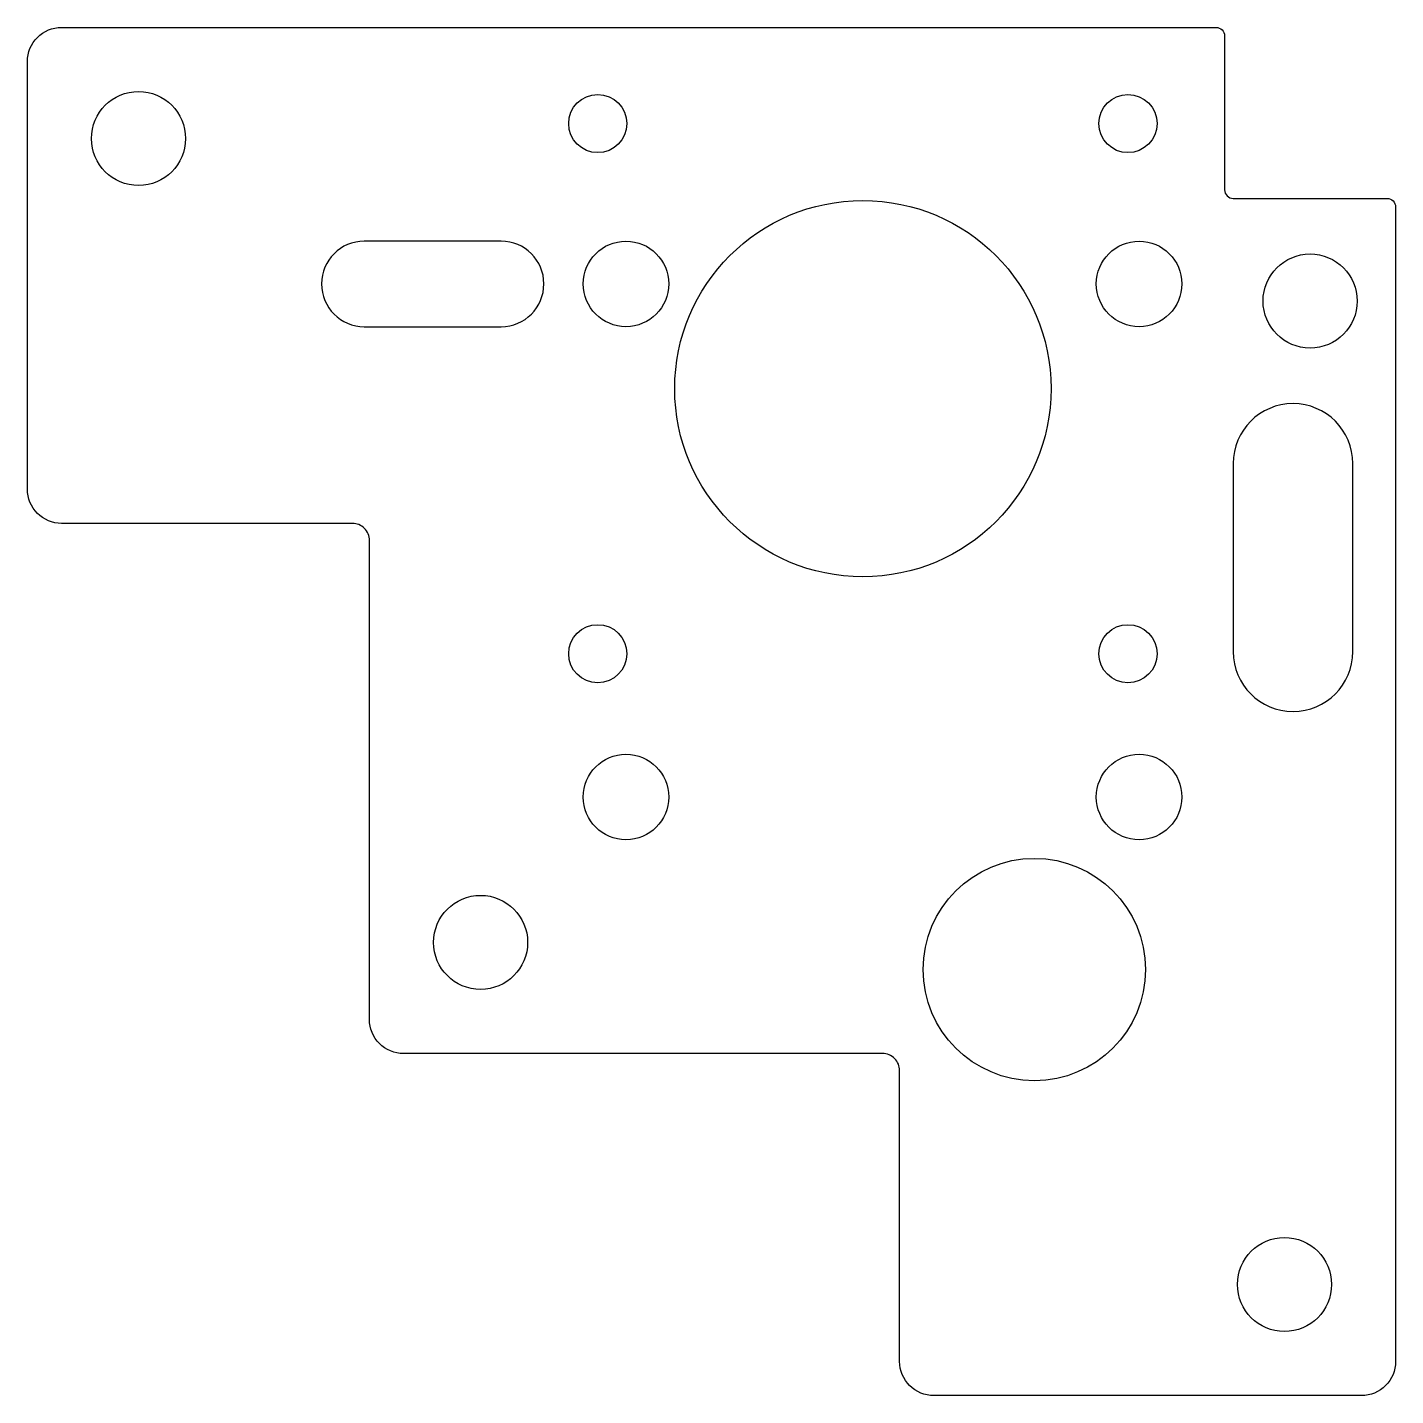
# Model space of a CAD drawing. Header units: millimetres. Extents: x -50 to 30, y -50 to 30.
import ezdxf

# ---------------------------------------------------------------- set-up
doc = ezdxf.new("R2010")
doc.units = ezdxf.units.MM
doc.layers.get('0').update_dxf_attribs({"linetype": 'CONTINUOUS'})

msp = doc.modelspace()

# ---------------------------------------------------------------- linework, layer by layer
for points in [[(28, -50), (3, -50, -0.414214), (1, -48), (1, -31, 0.414214), (0, -30), (-28, -30, -0.414214), (-30, -28), (-30, 0, 0.414214), (-31, 1), (-48, 1, -0.414214), (-50, 3), (-50, 28, -0.414214), (-48, 30), (19.5, 30, -0.414214), (20, 29.5), (20, 20.5, 0.414214), (20.5, 20), (29.5, 20, -0.414214), (30, 19.5), (30, -48, -0.414214)], [(-30.3, 12.5), (-22.3, 12.5, 1), (-22.3, 17.5), (-30.3, 17.5, 1)], [(27.5, 4.5, 1), (20.5, 4.5), (20.5, -6.5, 1), (27.5, -6.5)]]:
    msp.add_lwpolyline(points, format="xyb", close=True)
for centre, radius in [((-43.5, 23.5), 2.75), ((-16.65, 24.376), 1.7), ((14.35, 24.376), 1.7), ((-1.15, 8.876), 11), ((-15, 15), 2.5), ((15, 15), 2.5), ((25, 14), 2.75), ((-16.65, -6.624), 1.7), ((14.35, -6.624), 1.7), ((-15, -15), 2.5), ((15, -15), 2.5), ((8.876, -25.086), 6.5), ((-23.5, -23.5), 2.75), ((23.5, -43.5), 2.75)]:
    msp.add_circle(centre, radius)

doc.saveas('drawing.dxf')
